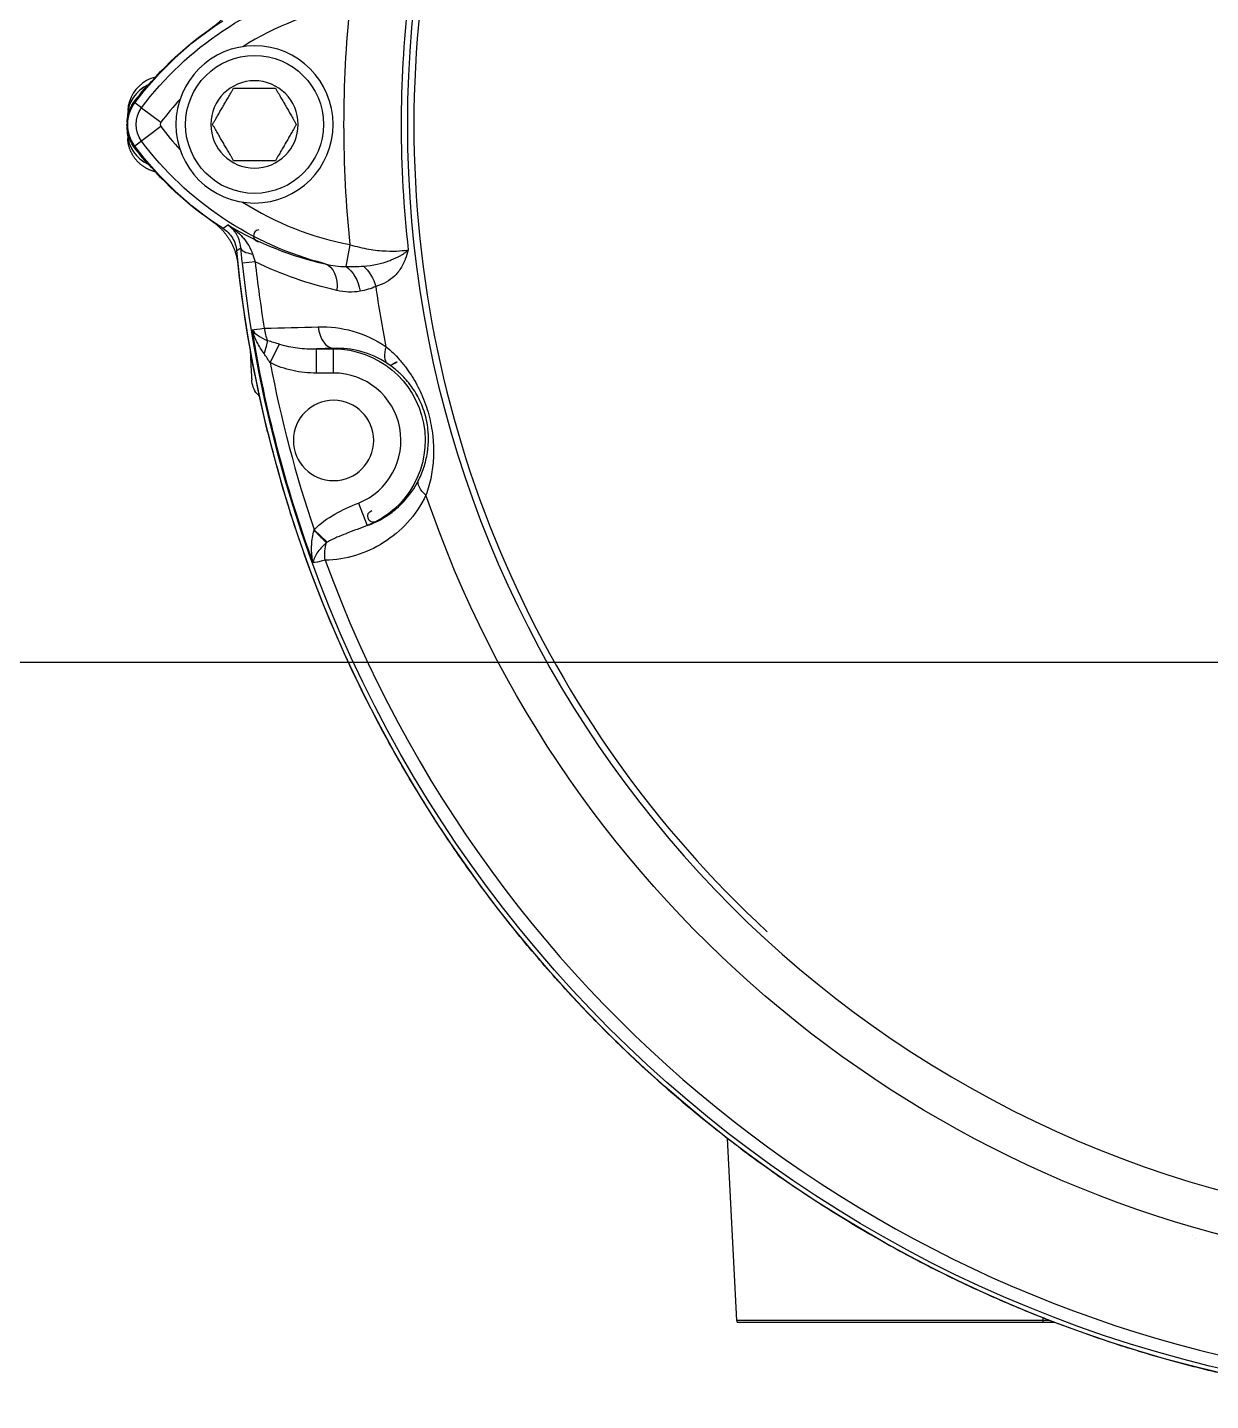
# Model space of a CAD drawing. Header units: millimetres. Extents: x 553637 to 584936, y 5008 to 53898.
# Drawn here: x 560180.6 to 560278.5, y 46626 to 46739.5 of the extents above; entities that cross this region are included whole.
import ezdxf

# ---------------------------------------------------------------- set-up
doc = ezdxf.new("R2010")
doc.units = ezdxf.units.MM
doc.header["$LTSCALE"] = 10
doc.header["$MEASUREMENT"] = 0
doc.layers.add('2', color=2, linetype='Continuous')
doc.layers.add('8', color=8, linetype='Continuous')

msp = doc.modelspace()

# ---------------------------------------------------------------- linework, layer by layer
at = {"layer": '2', "extrusion": (-1, 1.31047e-06, 1.33332e-29)}
for p, q in [((560190.07, 46732.87), (560189.51, 46733.28)), ((560188.9, 46732.27), (560188.87, 46731.66)), ((560188.95, 46732.64), (560188.95, 46732.64)), ((560189.07, 46732.64), (560189.07, 46732.64)), ((560189.1, 46732.64), (560189.09, 46732.64)), ((560190.07, 46732.87), (560191.67, 46731.67)), ((560188.87, 46731.65), (560188.86, 46731.49)), ((560188.87, 46731.32), (560188.86, 46731.49)), ((560188.87, 46731.65), (560188.87, 46731.65)), ((560188.9, 46730.7), (560188.87, 46731.32)), ((560188.87, 46731.32), (560188.87, 46731.32)), ((560188.9, 46730.7), (560188.92, 46730.33)), ((560191.67, 46731.31), (560189.51, 46729.69)), ((560188.95, 46730.33), (560188.95, 46730.33)), ((560189.07, 46730.33), (560189.07, 46730.33)), ((560189.1, 46730.33), (560189.09, 46730.33)), ((560206.98, 46719.74), (560207.32, 46721.55)), ((560199.47, 46720.14), (560198.41, 46720.03)), ((560200.7, 46711.8), (560201.49, 46713.33)), ((560204.53, 46710.94), (560204.53, 46712.94)), ((560204.53, 46712.94), (560205.95, 46712.94)), ((560205.95, 46712.98), (560205.95, 46712.94)), ((560205.95, 46710.94), (560205.95, 46712.94)), ((560205.95, 46710.94), (560204.53, 46710.94)), ((560208, 46700.19), (560208.73, 46698.33)), ((560204.34, 46697.99), (560205.42, 46696.95)), ((560239.31, 46632.63), (560238.52, 46647.67)), ((560265.15, 46632.63), (560239.31, 46632.63)), ((560264.61, 46632.84), (560264.61, 46632.63))]:
    msp.add_line(p, q, dxfattribs=at)
at = {"layer": '2', "extrusion": (3.3667e-22, 2.56909e-16, -1)}
for centre, radius in [((-560199.41, 46731.49), 6.5), ((-560199.41, 46731.49), 3.61), ((-560205.95, 46705.37), 3.32)]:
    msp.add_circle(centre, radius, dxfattribs=at)
at = {"layer": '2'}
msp.add_circle((560199.41, 46731.49), 5.7, dxfattribs=at)
for centre, radius, start, end in [((560303.41, 46731.49), 91.36, 101.9162, 258.0836), ((560303.41, 46731.49), 90.82, 132.7093, 227.2905), ((560211.93, 46716.51), 25.3, 100.5032, 122.2334), ((560303.41, 46731.49), 91.87, 173.5709, 186.4725), ((560211.93, 46716.51), 25.3, 137.5579, 143.2015), ((560191.91, 46731.49), 0.3, 143.13, 216.8698), ((560212.07, 46746.61), 25.5, 216.8698, 222.457), ((560212.07, 46746.61), 25.5, 237.6578, 259.2591), ((560199.82, 46722.28), 0.5, 95.3547, 275.3547), ((560303.41, 46731.49), 104.56, 186.2287, 189.2707), ((560303.41, 46731.49), 104.58, 190.8509, 198.6785), ((560205.95, 46705.37), 5.57, 291.5971, 89.9999), ((560303.41, 46731.49), 106, 193.8638, 196.1359), ((560303.41, 46731.49), 104.56, 200.1521, 263.7751)]:
    msp.add_arc(centre, radius, start, end, dxfattribs=at)
at = {"layer": '2', "extrusion": (3.3667e-22, 2.56909e-16, -1)}
for centre, radius, start, end in [((-560211.93, 46716.51), 27.3, 36.8037, 75.8341), ((-560303.41, 46731.49), 96.6, 354.0969, 5.8832), ((-560211.93, 46716.51), 27.99, 36.8053, 57.2755), ((-560191.91, 46731.49), 2.99, 323.1302, 36.87), ((-560191.91, 46731.49), 2.3, 323.1302, 36.87), ((-560212.07, 46746.61), 28.2, 302.7999, 323.1302), ((-560212.07, 46746.61), 27.5, 284.3449, 323.1302), ((-560303.41, 46731.49), 105.99, 275.6479, 354.351), ((-560303.41, 46731.49), 106, 346.1362, 353.7262), ((-560303.41, 46731.49), 105.63, 276.2249, 353.7714), ((-560303.41, 46731.49), 94.9, 348.833, 351.884), ((-560303.41, 46731.49), 105.56, 339.9193, 350.7487), ((-560205.95, 46705.37), 7.57, 90.0001, 248.403), ((-560204.88, 46705.09), 4.5, 12.841, 13.0545), ((-560204.88, 46705.09), 4.5, 316.9461, 317.1593), ((-560303.41, 46731.49), 94.9, 278.0915, 341.1672), ((-560209.27, 46699.1), 0.5, 250.7253, 70.7253)]:
    msp.add_arc(centre, radius, start, end, dxfattribs=at)
for centre, major_axis, ratio, start_param, end_param in [((560207.02, 46721.51), (17.52, 16.86), 0.864581, -1.756097, -1.385496), ((560189.32, 46737.42), (-1.7, 2.47), 0.632215, 3.351442, 3.380329), ((560185.48, 46736.28), (-3.99, 2.99), 0.124507, 3.117777, 3.141693), ((560187.6, 46735.78), (-2.35, 1.87), 0.608244, 3.141615, 3.297848), ((560188.06, 46733.2), (1.07, -0.48), 0.276188, -0.040809, -0.001126), ((560188.27, 46729.86), (-0.86, -0.389), 0.307776, -3.140354, -3.09613), ((560207.02, 46741.46), (17.52, -16.86), 0.864581, 1.385496, 1.756097), ((560187.5, 46728.21), (-1.96, -1.47), 0.177495, -3.141663, -3.107576), ((560189.32, 46725.55), (-1.7, -2.47), 0.632215, 2.902856, 2.931733), ((560193.85, 46727.41), (-2.07, 3.94), 0.021561, -3.10066, -3.097544), ((560197.08, 46728.69), (0.96, -8.79), 0.000014, 0.001504, 0.029771), ((560204.64, 46717.54), (-0.55, -2.44), 0.61716, 3.185961, 4.481982), ((560206.55, 46717.47), (0.42, -2.46), 0.642659, 3.667819, 4.729172), ((560207.86, 46717.86), (-0.93, 2.32), 0.631919, 0.889349, 1.723254), ((560214.8, 46701.26), (-1.8, 0.88), 0.509592, -1.098044, -0.040572), ((560204.28, 46697.93), (-1.44, 1.39), 0.021477, 1.581863, 2.409649), ((560206.46, 46695.91), (0.05, -2), 0.622331, 1.363801, 2.118726), ((560263.65, 46632.74), (0, -2), 0.479426, 4.764738, 4.837585)]:
    msp.add_ellipse(centre, major_axis=major_axis, ratio=ratio, start_param=start_param, end_param=end_param, dxfattribs=at)
at = {"layer": '2'}
for centre, major_axis, ratio, start_param, end_param in [((560191.9, 46732.11), (-3, 0.16), 0.97809, -1.076074, 0.000001), ((560187.68, 46735.89), (-2.32, 1.9), 0.582278, 2.966863, 3.128208), ((560191.9, 46730.86), (-3, -0.16), 0.97809, -0.000001, 1.076072), ((560187.6, 46727.19), (-2.35, -1.87), 0.608269, 3.141395, 3.297655), ((560187.68, 46727.08), (-2.32, -1.9), 0.582316, 3.154977, 3.31633), ((560201.27, 46721.55), (-2.99, -0.26), 0.276748, 0.036326, 0.799906), ((560303.61, 46731.54), (-96.96, -28.77), 0.99897, 6.10349, 6.103504), ((560205.95, 46714.98), (-0.06, 2), 0.63914, 1.65982, 3.096199), ((560199.5, 46712.42), (-0.85, -1.81), 0.295936, 1.779439, 2.436257), ((560201.49, 46714.85), (-0.06, 2), 0.63945, 1.655983, 2.20517), ((560303.61, 46731.54), (-96.96, -28.77), 0.99897, 6.179641, 6.179642), ((560211.56, 46713.35), (-1.12, -1.66), 0.509592, -1.098044, -0.040572), ((560210.75, 46711.62), (-0.439, -0.24), 0.000012, 1.828335, 4.969927), ((560204.32, 46698.42), (-0.31, -1.39), 0.082222, 1.244483, 1.277241), ((560303.61, 46731.54), (-96.96, -28.77), 0.99897, 0.048466, 0.048468), ((560277.67, 46644.25), (0.2, 5), 0.237928, 2.72856, 2.728701), ((560277.81, 46644.25), (0.37, 4.99), 0.205618, 2.900191, 2.900324)]:
    msp.add_ellipse(centre, major_axis=major_axis, ratio=ratio, start_param=start_param, end_param=end_param, dxfattribs=at)
for points, degree in [([(560198.04, 46743.07), (560197.93, 46742.01), (560197.51, 46740.98), (560196.8, 46740.11), (560195.92, 46739.51)], 4), ([(560190.61, 46734.77), (560190.66, 46734.81), (560190.7, 46734.85), (560190.75, 46734.88)], 3), ([(560188.87, 46731.72), (560188.93, 46732.48), (560189.24, 46733.22), (560189.78, 46733.78)], 3), ([(560189.47, 46733.31), (560189.33, 46733.11), (560189.21, 46732.91), (560189.13, 46732.73)], 3), ([(560189.74, 46733.71), (560189.75, 46733.74), (560189.77, 46733.76), (560189.78, 46733.78)], 3), ([(560189.99, 46733.97), (560189.97, 46733.95), (560189.96, 46733.93), (560189.94, 46733.91)], 3), ([(560189.97, 46733.95), (560189.96, 46733.93), (560189.95, 46733.92), (560189.94, 46733.91)], 3), ([(560189.78, 46729.19), (560189.25, 46729.75), (560188.93, 46730.49), (560188.87, 46731.25)], 3), ([(560191.22, 46727.57), (560190.47, 46727.75), (560189.78, 46728.17), (560189.25, 46728.8), (560188.96, 46729.56), (560188.92, 46730.33)], 5), ([(560189.13, 46730.24), (560189.21, 46730.06), (560189.33, 46729.86), (560189.47, 46729.67)], 3), ([(560189.74, 46729.26), (560189.75, 46729.24), (560189.77, 46729.21), (560189.78, 46729.19)], 3), ([(560189.94, 46729.06), (560189.96, 46729.04), (560189.97, 46729.02), (560189.99, 46729.01)], 3), ([(560189.94, 46729.06), (560189.95, 46729.05), (560189.96, 46729.04), (560189.97, 46729.03)], 3), ([(560190.75, 46728.09), (560190.7, 46728.12), (560190.66, 46728.16), (560190.61, 46728.2)], 3), ([(560195.92, 46723.47), (560196.8, 46722.86), (560197.51, 46722), (560197.93, 46720.97), (560198.04, 46719.9)], 4), ([(560196.8, 46722.91), (560196.94, 46723), (560197.07, 46723.09), (560197.21, 46723.18)], 3), ([(560197.21, 46723.18), (560199.79, 46721.63), (560202.49, 46720.58), (560205.26, 46719.96)], 3), ([(560198.28, 46721.26), (560198.17, 46721.19), (560198.05, 46721.12), (560197.93, 46721.05)], 3), ([(560198.41, 46720.03), (560198.36, 46720.44), (560198.32, 46720.86), (560198.28, 46721.26)], 3), ([(560199.24, 46720.78), (560199.3, 46720.56), (560199.38, 46720.35), (560199.47, 46720.14)], 3), ([(560200.86, 46721.35), (560200.86, 46721.35), (560200.86, 46721.35), (560200.86, 46721.35)], 3), ([(560201.14, 46721.23), (560201.14, 46721.23), (560201.14, 46721.23), (560201.14, 46721.24)], 3), ([(560202.33, 46720.79), (560202.33, 46720.79), (560202.33, 46720.79), (560202.33, 46720.79)], 3), ([(560210.42, 46721.02), (560210.42, 46721.02), (560210.42, 46721.02), (560210.42, 46721.02)], 3), ([(560210.59, 46721.02), (560210.59, 46721.02), (560210.59, 46721.02), (560210.59, 46721.02)], 3), ([(560211.66, 46721.06), (560211.66, 46721.06), (560211.66, 46721.06), (560211.66, 46721.06)], 3), ([(560211.73, 46720.8), (560211.73, 46720.8), (560211.73, 46720.8), (560211.73, 46720.8)], 3), ([(560206.23, 46717.77), (560203.92, 46718.28), (560201.66, 46719.06), (560199.47, 46720.14)], 3), ([(560204.05, 46720.26), (560204.05, 46720.26), (560204.05, 46720.26), (560204.05, 46720.26)], 3), ([(560205.26, 46719.96), (560205.83, 46719.82), (560206.4, 46719.74), (560206.98, 46719.74)], 3), ([(560206.98, 46719.74), (560207.46, 46719.72), (560207.95, 46719.75), (560208.42, 46719.78)], 3), ([(560211.88, 46720.34), (560211.88, 46720.34), (560211.88, 46720.34), (560211.88, 46720.34)], 3), ([(560211.04, 46719.01), (560211.04, 46719.01), (560211.04, 46719.01), (560211.04, 46719.01)], 3), ([(560208.14, 46717.7), (560207.51, 46717.59), (560206.87, 46717.62), (560206.23, 46717.77)], 3), ([(560209.45, 46718.09), (560209.02, 46717.92), (560208.59, 46717.78), (560208.14, 46717.7)], 3), ([(560200.22, 46714.64), (560201.7, 46714.68), (560203.19, 46714.72), (560204.68, 46714.76)], 3), ([(560204.68, 46714.76), (560205.63, 46714.79), (560207.54, 46714.56), (560209.42, 46713.71), (560210.3, 46713.11)], 3), ([(560205.54, 46714.75), (560205.54, 46714.75), (560205.54, 46714.75), (560205.54, 46714.75)], 3), ([(560199.23, 46714.52), (560199.37, 46714.54), (560199.72, 46714.58), (560200.22, 46714.64)], 3), ([(560199.23, 46714.52), (560199.42, 46714.17), (560199.88, 46713.87), (560200.49, 46713.63)], 3), ([(560200.49, 46713.63), (560200.81, 46713.55), (560201.14, 46713.44), (560201.49, 46713.33)], 3), ([(560207.34, 46714.46), (560207.34, 46714.46), (560207.34, 46714.46), (560207.34, 46714.46)], 3), ([(560200.7, 46711.8), (560200.53, 46712.05), (560200.37, 46712.3), (560200.2, 46712.55)], 3), ([(560205.95, 46712.98), (560205.48, 46712.97), (560205, 46712.95), (560204.53, 46712.94)], 3), ([(560210.41, 46711.72), (560209.69, 46712.2), (560208.19, 46712.85), (560206.69, 46713.01), (560205.95, 46712.98)], 3), ([(560206.35, 46712.98), (560206.35, 46712.98), (560206.35, 46712.98), (560206.35, 46712.98)], 3), ([(560204.53, 46710.94), (560203.87, 46710.94), (560202.56, 46711.07), (560201.29, 46711.49), (560200.7, 46711.8)], 3), ([(560213.78, 46705.02), (560213.78, 46705.02), (560213.78, 46705.02), (560213.78, 46705.02)], 3), ([(560214.22, 46704.56), (560214.22, 46704.56), (560214.22, 46704.56), (560214.22, 46704.56)], 3), ([(560213.36, 46702.98), (560213.36, 46702.98), (560213.36, 46702.98), (560213.36, 46702.98)], 3), ([(560214.01, 46702.33), (560214.01, 46702.33), (560214.01, 46702.33), (560214.01, 46702.33)], 3), ([(560205.42, 46696.95), (560205.4, 46696.94), (560205.39, 46696.93), (560205.37, 46696.92)], 3), ([(560205.25, 46695.46), (560204.76, 46695.34), (560204.41, 46695.27), (560204.27, 46695.24)], 3), ([(560291.82, 46626.12), (560271.57, 46628.35), (560251.84, 46635.44), (560234.22, 46647.24), (560220.16, 46662.78), (560210.38, 46680.67)], 5), ([(560239.32, 46632.49), (560239.32, 46632.53), (560239.31, 46632.58), (560239.31, 46632.63)], 3), ([(560264.6, 46632.49), (560264.91, 46632.49), (560265.22, 46632.49), (560265.53, 46632.49)], 3)]:
    msp.add_open_spline(points, degree=degree, dxfattribs=at)
for points, knots in [([(560191.22, 46735.4), (560190.96, 46735.34), (560190.7, 46735.24), (560190.47, 46735.11), (560189.58, 46734.62), (560188.97, 46733.66), (560188.92, 46732.64)], [0, 0, 0, 0, 0.1839314, 0.1839314, 0.1839314, 0.8782042, 0.8782042, 0.8782042, 0.8782042]), ([(560190.61, 46734.77), (560190.39, 46734.56), (560190.18, 46734.34), (560190, 46734.09), (560189.92, 46733.99), (560189.85, 46733.89), (560189.78, 46733.78)], [0, 0, 0, 0, 0.7104144, 0.7104144, 0.7104144, 0.9999989, 0.9999989, 0.9999989, 0.9999989]), ([(560188.87, 46731.65), (560188.88, 46731.94), (560188.94, 46732.24), (560189.15, 46732.79), (560189.29, 46733.06), (560189.47, 46733.29)], [0, 0, 0, 0, 0.0887128, 0.0887128, 0.1774254, 0.1774254, 0.1774254, 0.1774254]), ([(560189.74, 46733.71), (560189.72, 46733.67), (560189.69, 46733.63), (560189.67, 46733.59), (560189.65, 46733.56), (560189.63, 46733.54), (560189.61, 46733.51), (560189.6, 46733.48), (560189.58, 46733.45), (560189.56, 46733.42), (560189.56, 46733.42), (560189.55, 46733.42), (560189.55, 46733.41), (560189.55, 46733.41), (560189.54, 46733.4), (560189.54, 46733.39), (560189.54, 46733.39), (560189.53, 46733.39), (560189.53, 46733.39), (560189.53, 46733.38), (560189.52, 46733.37), (560189.51, 46733.36), (560189.51, 46733.36), (560189.51, 46733.35), (560189.51, 46733.35), (560189.5, 46733.35), (560189.5, 46733.34), (560189.5, 46733.34), (560189.5, 46733.34), (560189.5, 46733.34), (560189.49, 46733.33), (560189.49, 46733.33), (560189.49, 46733.33), (560189.49, 46733.32), (560189.48, 46733.32), (560189.48, 46733.31), (560189.47, 46733.31)], [0, 0, 0, 0, 0.312158, 0.312158, 0.312158, 0.547362, 0.547362, 0.547362, 0.782594, 0.782594, 0.782594, 0.8125, 0.8125, 0.8125, 0.863026, 0.863026, 0.863026, 0.875, 0.875, 0.875, 0.9375, 0.9375, 0.9375, 0.953125, 0.953125, 0.953125, 0.96875, 0.96875, 0.96875, 0.981602, 0.981602, 0.981602, 0.990464, 0.990464, 0.990464, 1, 1, 1, 1]), ([(560188.87, 46731.65), (560188.89, 46731.97), (560188.95, 46732.28), (560189.08, 46732.62), (560189.1, 46732.65), (560189.12, 46732.7), (560189.12, 46732.7), (560189.12, 46732.71), (560189.13, 46732.72), (560189.13, 46732.72), (560189.13, 46732.72), (560189.13, 46732.72), (560189.13, 46732.72), (560189.13, 46732.72)], [0, 0, 0, 0, 0.953611, 0.953611, 1.07174, 1.07174, 1.093885, 1.093885, 1.102189, 1.102189, 1.102373, 1.102373, 1.102401, 1.102401, 1.102401, 1.102401]), ([(560188.93, 46732.11), (560188.92, 46732.06), (560188.91, 46732.01), (560188.9, 46731.96), (560188.9, 46731.95), (560188.9, 46731.95), (560188.9, 46731.95)], [0.6415608, 0.6415608, 0.6415608, 0.6415608, 0.9818051, 0.9818051, 0.9818051, 0.9999503, 0.9999503, 0.9999503, 0.9999503]), ([(560189.13, 46732.72), (560189.1, 46732.66), (560189.06, 46732.57), (560189.04, 46732.51), (560189.04, 46732.5), (560189.04, 46732.5), (560189.04, 46732.49), (560189.02, 46732.45), (560189.01, 46732.42), (560189, 46732.39), (560189, 46732.38), (560189, 46732.38), (560189, 46732.37), (560188.99, 46732.34), (560188.98, 46732.31), (560188.97, 46732.29), (560188.97, 46732.28), (560188.97, 46732.28), (560188.97, 46732.27), (560188.97, 46732.26), (560188.96, 46732.25), (560188.96, 46732.24), (560188.95, 46732.21), (560188.95, 46732.19), (560188.95, 46732.18), (560188.94, 46732.15), (560188.93, 46732.13), (560188.93, 46732.11)], [0, 0, 0, 0, 0.125, 0.125, 0.125, 0.135296, 0.135296, 0.135296, 0.224976, 0.224976, 0.224976, 0.25, 0.25, 0.25, 0.375, 0.375, 0.375, 0.412987, 0.412987, 0.412987, 0.5, 0.5, 0.5, 0.679747, 0.679747, 0.679747, 1, 1, 1, 1]), ([(560189.13, 46732.72), (560189.11, 46732.67), (560189.09, 46732.63), (560189.05, 46732.53), (560189.04, 46732.49), (560189.01, 46732.4), (560188.99, 46732.36), (560188.98, 46732.32)], [0, 0, 0, 0, 0.1594685, 0.1594685, 0.3048524, 0.3048524, 0.4333728, 0.4333728, 0.4333728, 0.4333728]), ([(560189.01, 46732.41), (560189.02, 46732.44), (560189.03, 46732.46), (560189.04, 46732.5), (560189.04, 46732.51), (560189.04, 46732.51), (560189.04, 46732.52), (560189.07, 46732.58), (560189.1, 46732.67), (560189.13, 46732.73)], [0, 0, 0, 0, 0.0749519, 0.0749519, 0.0749519, 0.0852487, 0.0852487, 0.0852487, 0.2102487, 0.2102487, 0.2102487, 0.2102487]), ([(560189.47, 46729.68), (560189.29, 46729.92), (560189.15, 46730.18), (560188.94, 46730.73), (560188.88, 46731.03), (560188.87, 46731.32)], [0, 0, 0, 0, 0.0887127, 0.0887127, 0.1774254, 0.1774254, 0.1774254, 0.1774254]), ([(560189.13, 46730.25), (560189, 46730.54), (560188.91, 46730.86), (560188.88, 46731.22), (560188.87, 46731.27), (560188.87, 46731.32)], [0, 0, 0, 0, 0.952451, 0.952451, 1.102407, 1.102407, 1.102407, 1.102407]), ([(560188.93, 46730.86), (560188.94, 46730.83), (560188.94, 46730.8), (560188.96, 46730.74), (560188.96, 46730.72), (560188.97, 46730.7), (560188.97, 46730.68), (560188.98, 46730.67), (560188.98, 46730.67), (560188.98, 46730.66), (560188.98, 46730.64), (560188.99, 46730.62), (560189, 46730.6), (560189, 46730.59), (560189, 46730.58), (560189.01, 46730.57), (560189.01, 46730.55), (560189.02, 46730.52), (560189.04, 46730.48), (560189.04, 46730.48), (560189.04, 46730.47), (560189.04, 46730.47), (560189.06, 46730.4), (560189.1, 46730.32), (560189.13, 46730.25)], [0, 0, 0, 0, 0.499917, 0.499917, 0.499917, 0.624917, 0.624917, 0.624917, 0.6694489, 0.6694489, 0.6694489, 0.749917, 0.749917, 0.749917, 0.7853598, 0.7853598, 0.7853598, 0.862735, 0.862735, 0.862735, 0.874917, 0.874917, 0.874917, 0.999917, 0.999917, 0.999917, 0.999917]), ([(560188.98, 46730.67), (560189, 46730.59), (560189.02, 46730.51), (560189.08, 46730.37), (560189.1, 46730.31), (560189.13, 46730.25)], [0.1987769, 0.1987769, 0.1987769, 0.1987769, 0.4471504, 0.4471504, 0.6516264, 0.6516264, 0.6516264, 0.6516264]), ([(560189.13, 46730.24), (560189.1, 46730.3), (560189.07, 46730.39), (560189.04, 46730.46), (560189.04, 46730.46), (560189.04, 46730.47), (560189.04, 46730.47), (560189.02, 46730.51), (560189.02, 46730.54), (560189.01, 46730.57), (560189.01, 46730.57), (560189.01, 46730.57), (560189, 46730.57)], [0.7747131, 0.7747131, 0.7747131, 0.7747131, 0.8997131, 0.8997131, 0.8997131, 0.9118954, 0.9118954, 0.9118954, 0.9892726, 0.9892726, 0.9892726, 1, 1, 1, 1]), ([(560189.47, 46729.67), (560189.48, 46729.66), (560189.48, 46729.66), (560189.48, 46729.65), (560189.49, 46729.65), (560189.49, 46729.64), (560189.49, 46729.64), (560189.5, 46729.64), (560189.5, 46729.63), (560189.5, 46729.63), (560189.5, 46729.63), (560189.5, 46729.62), (560189.51, 46729.62), (560189.51, 46729.62), (560189.51, 46729.61), (560189.51, 46729.61), (560189.52, 46729.6), (560189.53, 46729.59), (560189.53, 46729.58), (560189.53, 46729.58), (560189.54, 46729.58), (560189.54, 46729.58), (560189.54, 46729.57), (560189.55, 46729.56), (560189.56, 46729.55), (560189.56, 46729.54), (560189.56, 46729.54), (560189.57, 46729.54), (560189.58, 46729.52), (560189.59, 46729.51), (560189.6, 46729.49), (560189.65, 46729.42), (560189.69, 46729.34), (560189.74, 46729.26)], [0, 0, 0, 0, 0.006738, 0.006738, 0.006738, 0.017578, 0.017578, 0.017578, 0.03125, 0.03125, 0.03125, 0.046875, 0.046875, 0.046875, 0.0625, 0.0625, 0.0625, 0.125, 0.125, 0.125, 0.136871, 0.136871, 0.136871, 0.217085, 0.217085, 0.217085, 0.25, 0.25, 0.25, 0.375, 0.375, 0.375, 1, 1, 1, 1]), ([(560189.78, 46729.19), (560189.98, 46728.9), (560190.19, 46728.63), (560190.42, 46728.38), (560190.48, 46728.32), (560190.55, 46728.26), (560190.61, 46728.2)], [0, 0, 0, 0, 0.797279, 0.797279, 0.797279, 1, 1, 1, 1]), ([(560196.8, 46722.91), (560196.95, 46722.81), (560197.1, 46722.69), (560197.36, 46722.42), (560197.48, 46722.27), (560197.68, 46721.95), (560197.76, 46721.77), (560197.87, 46721.42), (560197.91, 46721.24), (560197.93, 46721.05)], [0, 0, 0, 0, 0.0555392, 0.0555392, 0.112518, 0.112518, 0.1694965, 0.1694965, 0.225036, 0.225036, 0.225036, 0.225036]), ([(560198.28, 46721.26), (560198.26, 46721.6), (560198.17, 46721.9), (560198.05, 46722.16), (560198.02, 46722.23), (560197.98, 46722.3), (560197.95, 46722.37), (560197.87, 46722.51), (560197.78, 46722.63), (560197.69, 46722.74), (560197.54, 46722.91), (560197.38, 46723.06), (560197.21, 46723.18)], [0, 0, 0, 0, 0.001201353, 0.001201353, 0.001201353, 0.00153948, 0.00153948, 0.00153948, 0.002207001, 0.002207001, 0.002207001, 0.003212598, 0.003212598, 0.003212598, 0.003212598]), ([(560197.21, 46723.18), (560197.66, 46722.89), (560198.08, 46722.55), (560198.43, 46722.15), (560198.45, 46722.13), (560198.47, 46722.11), (560198.49, 46722.09), (560198.82, 46721.7), (560199.09, 46721.27), (560199.24, 46720.78)], [0, 0, 0, 0, 0.00160022, 0.00160022, 0.00160022, 0.001683551, 0.001683551, 0.001683551, 0.003200441, 0.003200441, 0.003200441, 0.003200441]), ([(560207.32, 46721.55), (560207.84, 46721.39), (560208.37, 46721.27), (560208.87, 46721.18), (560209.36, 46721.1), (560209.83, 46721.05), (560210.25, 46721.03), (560210.26, 46721.03), (560210.28, 46721.03), (560210.29, 46721.03), (560211.13, 46720.99), (560211.79, 46721.06), (560212.12, 46721.13)], [0, 0, 0, 0, 0.001610549, 0.001610549, 0.001610549, 0.0031485, 0.0031485, 0.0031485, 0.003199709, 0.003199709, 0.003199709, 0.006297001, 0.006297001, 0.006297001, 0.006297001]), ([(560208.42, 46719.78), (560209.21, 46719.83), (560209.92, 46720), (560210.53, 46720.21), (560210.59, 46720.24), (560210.66, 46720.26), (560210.72, 46720.29), (560210.99, 46720.39), (560211.24, 46720.51), (560211.45, 46720.63), (560211.49, 46720.65), (560211.53, 46720.67), (560211.56, 46720.7), (560211.62, 46720.73), (560211.68, 46720.77), (560211.73, 46720.8), (560211.77, 46720.83), (560211.81, 46720.86), (560211.85, 46720.88), (560211.95, 46720.97), (560212.05, 46721.05), (560212.12, 46721.13)], [0, 0, 0, 0, 0.002599582, 0.002599582, 0.002599582, 0.002889594, 0.002889594, 0.002889594, 0.004112913, 0.004112913, 0.004112913, 0.004334392, 0.004334392, 0.004334392, 0.004695591, 0.004695591, 0.004695591, 0.00496649, 0.00496649, 0.00496649, 0.005779189, 0.005779189, 0.005779189, 0.005779189]), ([(560212.12, 46721.13), (560212.06, 46720.86), (560211.98, 46720.6), (560211.88, 46720.35), (560211.86, 46720.31), (560211.85, 46720.28), (560211.84, 46720.24), (560211.83, 46720.22), (560211.82, 46720.2), (560211.81, 46720.18), (560211.8, 46720.16), (560211.79, 46720.14), (560211.78, 46720.12), (560211.65, 46719.83), (560211.5, 46719.55), (560211.3, 46719.31), (560211.29, 46719.29), (560211.27, 46719.26), (560211.25, 46719.24), (560211.17, 46719.14), (560211.08, 46719.05), (560210.99, 46718.96), (560210.58, 46718.58), (560210.07, 46718.29), (560209.45, 46718.09)], [0, 0, 0, 0, 0.001170459, 0.001170459, 0.001170459, 0.001337668, 0.001337668, 0.001337668, 0.001434261, 0.001434261, 0.001434261, 0.001528763, 0.001528763, 0.001528763, 0.00292283, 0.00292283, 0.00292283, 0.003057526, 0.003057526, 0.003057526, 0.003630813, 0.003630813, 0.003630813, 0.006115053, 0.006115053, 0.006115053, 0.006115053]), ([(560200.2, 46712.55), (560199.97, 46712.86), (560199.78, 46713.18), (560199.61, 46713.51), (560199.53, 46713.67), (560199.46, 46713.84), (560199.39, 46714.01), (560199.33, 46714.17), (560199.27, 46714.34), (560199.23, 46714.52)], [0, 0, 0, 0, 0.001164945, 0.001164945, 0.001164945, 0.001747418, 0.001747418, 0.001747418, 0.00232989, 0.00232989, 0.00232989, 0.00232989]), ([(560199.04, 46712.95), (560199.06, 46712.51), (560199.09, 46712.1), (560199.1, 46711.75), (560199.15, 46710.96), (560199.17, 46710.46), (560199.18, 46710.39), (560199.18, 46710.38), (560199.18, 46710.38), (560199.18, 46710.38)], [0.1496405, 0.1496405, 0.1496405, 0.1496405, 0.25, 0.25, 0.25, 0.4792936, 0.4792936, 0.4792936, 0.4999952, 0.4999952, 0.4999952, 0.4999952]), ([(560201.49, 46713.33), (560201.97, 46713.18), (560202.47, 46713.09), (560202.97, 46713.02), (560203.49, 46712.96), (560204.01, 46712.93), (560204.53, 46712.94)], [0.001243546, 0.001243546, 0.001243546, 0.001243546, 0.00282513, 0.00282513, 0.00282513, 0.004475942, 0.004475942, 0.004475942, 0.004475942]), ([(560210.3, 46713.11), (560210.7, 46712.78), (560211.06, 46712.43), (560211.4, 46712.04), (560211.59, 46711.83), (560211.78, 46711.6), (560211.95, 46711.36), (560212.09, 46711.17), (560212.23, 46710.98), (560212.36, 46710.78), (560212.38, 46710.75), (560212.4, 46710.72), (560212.42, 46710.68), (560212.57, 46710.45), (560212.71, 46710.21), (560212.84, 46709.96), (560212.96, 46709.73), (560213.08, 46709.5), (560213.19, 46709.26), (560213.2, 46709.23), (560213.21, 46709.2), (560213.22, 46709.18), (560213.34, 46708.91), (560213.45, 46708.63), (560213.55, 46708.35), (560213.65, 46708.06), (560213.74, 46707.77), (560213.82, 46707.48), (560213.9, 46707.19), (560213.96, 46706.89), (560214.02, 46706.59), (560214.07, 46706.3), (560214.12, 46706), (560214.15, 46705.71), (560214.15, 46705.68), (560214.16, 46705.65), (560214.16, 46705.62), (560214.22, 46705.07), (560214.23, 46704.53), (560214.21, 46704.01), (560214.21, 46703.97), (560214.2, 46703.94), (560214.2, 46703.9), (560214.18, 46703.39), (560214.12, 46702.88), (560214.02, 46702.39), (560213.92, 46701.87), (560213.77, 46701.35), (560213.59, 46700.85)], [0, 0, 0, 0, 0.00172158, 0.00172158, 0.00172158, 0.00271143, 0.00271143, 0.00271143, 0.00349563, 0.00349563, 0.00349563, 0.00361524, 0.00361524, 0.00361524, 0.00451905, 0.00451905, 0.00451905, 0.00533081, 0.00533081, 0.00533081, 0.00542286, 0.00542286, 0.00542286, 0.00632666, 0.00632666, 0.00632666, 0.00723047, 0.00723047, 0.00723047, 0.00813428, 0.00813428, 0.00813428, 0.00903809, 0.00903809, 0.00903809, 0.00913276, 0.00913276, 0.00913276, 0.01084571, 0.01084571, 0.01084571, 0.01096584, 0.01096584, 0.01096584, 0.01265333, 0.01265333, 0.01265333, 0.01446095, 0.01446095, 0.01446095, 0.01446095]), ([(560212.99, 46702.11), (560213.18, 46702.49), (560213.33, 46702.87), (560213.46, 46703.27), (560213.58, 46703.67), (560213.67, 46704.09), (560213.73, 46704.52), (560213.73, 46704.54), (560213.73, 46704.56), (560213.74, 46704.57), (560213.79, 46704.99), (560213.81, 46705.42), (560213.79, 46705.89), (560213.78, 46705.91), (560213.78, 46705.92), (560213.78, 46705.94), (560213.77, 46706.17), (560213.74, 46706.4), (560213.71, 46706.64), (560213.67, 46706.89), (560213.62, 46707.15), (560213.55, 46707.4), (560213.48, 46707.66), (560213.4, 46707.91), (560213.3, 46708.15), (560213.22, 46708.37), (560213.12, 46708.59), (560213.02, 46708.79), (560213.01, 46708.81), (560213, 46708.82), (560213, 46708.84), (560212.78, 46709.26), (560212.55, 46709.62), (560212.29, 46709.96), (560212.28, 46709.97), (560212.27, 46709.99), (560212.26, 46710), (560212, 46710.34), (560211.72, 46710.64), (560211.42, 46710.92), (560211.41, 46710.93), (560211.41, 46710.93), (560211.4, 46710.94), (560211.09, 46711.22), (560210.77, 46711.48), (560210.41, 46711.72)], [0, 0, 0, 0, 0.00157829, 0.00157829, 0.00157829, 0.00315658, 0.00315658, 0.00315658, 0.00321914, 0.00321914, 0.00321914, 0.00473487, 0.00473487, 0.00473487, 0.00479424, 0.00479424, 0.00479424, 0.00552401, 0.00552401, 0.00552401, 0.00631316, 0.00631316, 0.00631316, 0.0071023, 0.0071023, 0.0071023, 0.00783633, 0.00783633, 0.00783633, 0.00789145, 0.00789145, 0.00789145, 0.00941019, 0.00941019, 0.00941019, 0.00946973, 0.00946973, 0.00946973, 0.01101542, 0.01101542, 0.01101542, 0.01104802, 0.01104802, 0.01104802, 0.01262631, 0.01262631, 0.01262631, 0.01262631]), ([(560199.82, 46709.02), (560199.79, 46709.04), (560199.76, 46709.07), (560199.59, 46709.25), (560199.46, 46709.43), (560199.28, 46709.81), (560199.22, 46710.02), (560199.19, 46710.26), (560199.18, 46710.28), (560199.18, 46710.32), (560199.18, 46710.33), (560199.18, 46710.35), (560199.18, 46710.36), (560199.18, 46710.37), (560199.18, 46710.37), (560199.18, 46710.37), (560199.18, 46710.37), (560199.18, 46710.38), (560199.18, 46710.38), (560199.18, 46710.38), (560199.18, 46710.38), (560199.18, 46710.38), (560199.18, 46710.38), (560199.18, 46710.38), (560199.18, 46710.38), (560199.18, 46710.38), (560199.18, 46710.38), (560199.18, 46710.38), (560199.18, 46710.38), (560199.18, 46710.38), (560199.18, 46710.38), (560199.18, 46710.38), (560199.18, 46710.38), (560199.18, 46710.38)], [0.532798, 0.532798, 0.532798, 0.532798, 0.648006, 0.648006, 1.284865, 1.284865, 1.922783, 1.922783, 1.99826, 1.99826, 2.036048, 2.036048, 2.054948, 2.054948, 2.064398, 2.064398, 2.069124, 2.069124, 2.071487, 2.071487, 2.072671, 2.072671, 2.073269, 2.073269, 2.073585, 2.073585, 2.07368, 2.07368, 2.073759, 2.073759, 2.07389, 2.07389, 2.074032, 2.074032, 2.074032, 2.074032]), ([(560210.38, 46680.67), (560208.53, 46684.05), (560206.87, 46687.54), (560203.93, 46694.67), (560202.66, 46698.32), (560201.58, 46702.03)], [0, 0, 0, 0, 1.157652, 1.157652, 2.315306, 2.315306, 2.315306, 2.315306]), ([(560208.73, 46698.33), (560209.24, 46698.51), (560209.72, 46698.74), (560210.17, 46699.02), (560210.51, 46699.23), (560210.84, 46699.47), (560211.15, 46699.73), (560211.36, 46699.92), (560211.56, 46700.11), (560211.76, 46700.33), (560212.23, 46700.83), (560212.65, 46701.42), (560212.99, 46702.11)], [0.002662359, 0.002662359, 0.002662359, 0.002662359, 0.004988355, 0.004988355, 0.004988355, 0.006709358, 0.006709358, 0.006709358, 0.007902151, 0.007902151, 0.007902151, 0.010756357, 0.010756357, 0.010756357, 0.010756357]), ([(560204.34, 46697.99), (560204.84, 46698.52), (560205.44, 46698.92), (560206.06, 46699.28), (560206.68, 46699.63), (560207.33, 46699.93), (560208, 46700.19)], [0.000083361, 0.000083361, 0.000083361, 0.000083361, 0.002276737, 0.002276737, 0.002276737, 0.004470112, 0.004470112, 0.004470112, 0.004470112]), ([(560213.59, 46700.85), (560213.17, 46699.98), (560212.66, 46699.24), (560212.07, 46698.59), (560211.48, 46697.93), (560210.8, 46697.37), (560210.08, 46696.92), (560209.36, 46696.46), (560208.59, 46696.11), (560207.77, 46695.87), (560206.97, 46695.62), (560206.12, 46695.48), (560205.25, 46695.46)], [0, 0, 0, 0, 0.00327858, 0.00327858, 0.00327858, 0.00655715, 0.00655715, 0.00655715, 0.0098453, 0.0098453, 0.0098453, 0.01311431, 0.01311431, 0.01311431, 0.01311431]), ([(560204.27, 46695.24), (560204.22, 46695.42), (560204.19, 46695.6), (560204.17, 46695.79), (560204.15, 46695.97), (560204.13, 46696.16), (560204.13, 46696.35), (560204.13, 46696.43), (560204.13, 46696.52), (560204.13, 46696.61), (560204.13, 46696.65), (560204.14, 46696.69), (560204.14, 46696.73), (560204.16, 46697.13), (560204.22, 46697.54), (560204.33, 46697.95)], [0, 0, 0, 0, 0.00060278, 0.00060278, 0.00060278, 0.001205559, 0.001205559, 0.001205559, 0.001475038, 0.001475038, 0.001475038, 0.001607412, 0.001607412, 0.001607412, 0.002864337, 0.002864337, 0.002864337, 0.002864337]), ([(560208.73, 46698.33), (560208.45, 46698.23), (560208.18, 46698.12), (560207.9, 46698.02), (560207.62, 46697.91), (560207.34, 46697.81), (560207.06, 46697.7), (560207.03, 46697.69), (560207.01, 46697.68), (560206.98, 46697.66), (560206.73, 46697.57), (560206.48, 46697.47), (560206.23, 46697.36), (560206.09, 46697.3), (560205.96, 46697.24), (560205.82, 46697.17), (560205.69, 46697.1), (560205.55, 46697.03), (560205.42, 46696.95)], [0.000000019, 0.000000019, 0.000000019, 0.000000019, 0.000950335, 0.000950335, 0.000950335, 0.00190067, 0.00190067, 0.00190067, 0.001997029, 0.001997029, 0.001997029, 0.002851005, 0.002851005, 0.002851005, 0.003326172, 0.003326172, 0.003326172, 0.00380134, 0.00380134, 0.00380134, 0.00380134]), ([(560205.37, 46696.92), (560205.05, 46696.63), (560204.77, 46696.33), (560204.57, 46696.04), (560204.47, 46695.9), (560204.4, 46695.76), (560204.35, 46695.62), (560204.3, 46695.49), (560204.27, 46695.36), (560204.27, 46695.24)], [0, 0, 0, 0, 0.001302123, 0.001302123, 0.001302123, 0.001953184, 0.001953184, 0.001953184, 0.002604246, 0.002604246, 0.002604246, 0.002604246]), ([(560239.32, 46632.49), (560239.32, 46632.49), (560239.36, 46632.49), (560239.67, 46632.49), (560240.35, 46632.49), (560242.48, 46632.49), (560243.92, 46632.49), (560247.37, 46632.49), (560249.36, 46632.49), (560253.62, 46632.49), (560255.86, 46632.49), (560259.21, 46632.49), (560260.34, 46632.49), (560262.53, 46632.49), (560263.59, 46632.49), (560264.6, 46632.49)], [1.83403, 1.83403, 1.83403, 1.83403, 2.02299, 2.02299, 2.690662, 2.690662, 3.358333, 3.358333, 4.025917, 4.025917, 4.693537, 4.693537, 5.037705, 5.037705, 5.38188, 5.38188, 5.38188, 5.38188])]:
    msp.add_open_spline(points, degree=3, knots=knots, dxfattribs=at)
for points in [[(560195.94, 46731.49), (560196.81, 46732.99), (560197.68, 46734.49)], [(560197.68, 46734.49), (560199.41, 46734.49), (560201.14, 46734.49)], [(560201.14, 46734.49), (560202.01, 46732.99), (560202.87, 46731.49)], [(560197.68, 46728.49), (560196.81, 46729.99), (560195.94, 46731.49)], [(560202.87, 46731.49), (560202.01, 46729.99), (560201.14, 46728.49)], [(560201.14, 46728.49), (560199.41, 46728.49), (560197.68, 46728.49)]]:
    msp.add_rational_spline(points, [1.29060117245, 1.49025786867, 1.29060117245], degree=2, dxfattribs=at)
at = {"layer": '8'}
msp.add_line((558435.95, 46687.04), (561068.19, 46687.04), dxfattribs=at)

doc.saveas('drawing.dxf')
